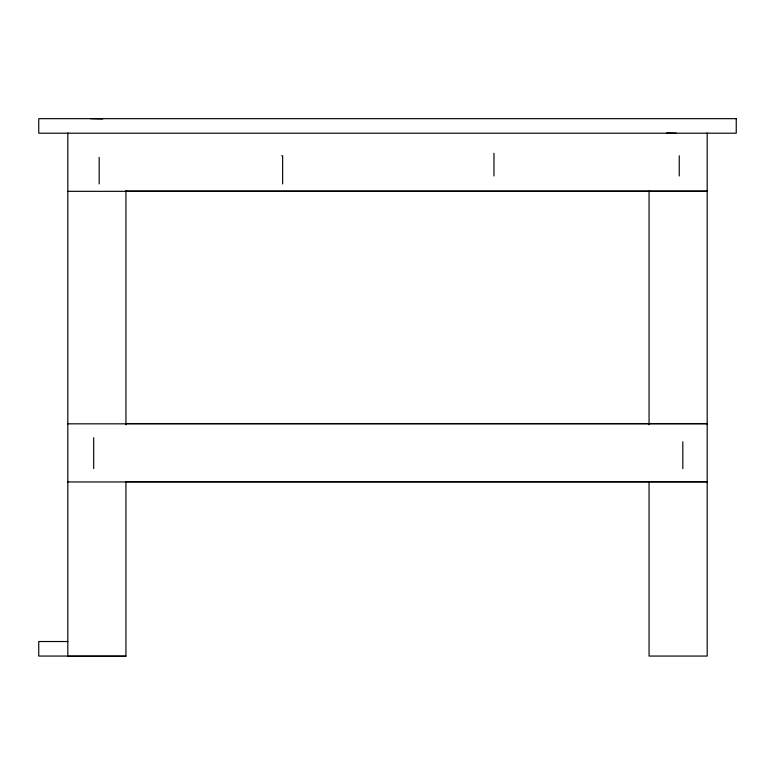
<?xml version="1.0" encoding="UTF-8"?>
<svg xmlns="http://www.w3.org/2000/svg" width="775" height="775" viewBox="0 0 775 775"><rect width="100%" height="100%" fill="white"/><g stroke="black" fill="none" stroke-linecap="round" stroke-linejoin="round"><path stroke-width="1.16" d="M281.722 155.794L282.633 155.794L282.633 183.946M125.589 191.057L707.188 191.057M67.812 191.328L707.188 191.328M125.938 423.557L707.188 423.557M67.812 423.828L707.188 423.828M707.188 481.682L125.938 481.682L125.938 656.328L67.812 656.328L67.812 132.932M67.812 481.953L707.188 481.953M67.812 641.526L38.75 641.526L38.75 656.057L125.938 656.057M90.472 118.672L102.581 118.972M666.645 132.961L676.333 133.203M707.188 132.932L707.188 656.057L649.062 656.057L649.062 481.682M682.814 441.769L682.814 468.604M679.239 155.794L679.239 175.993M649.062 191.057L649.062 424.768M493.975 153.285L493.975 175.993M125.938 191.057L125.938 424.768M99.171 157.335L99.171 183.946M93.688 437.71L93.688 468.604M736.25 118.672L38.75 118.672L38.75 133.203L736.25 133.203L736.25 118.672"/></g></svg>
